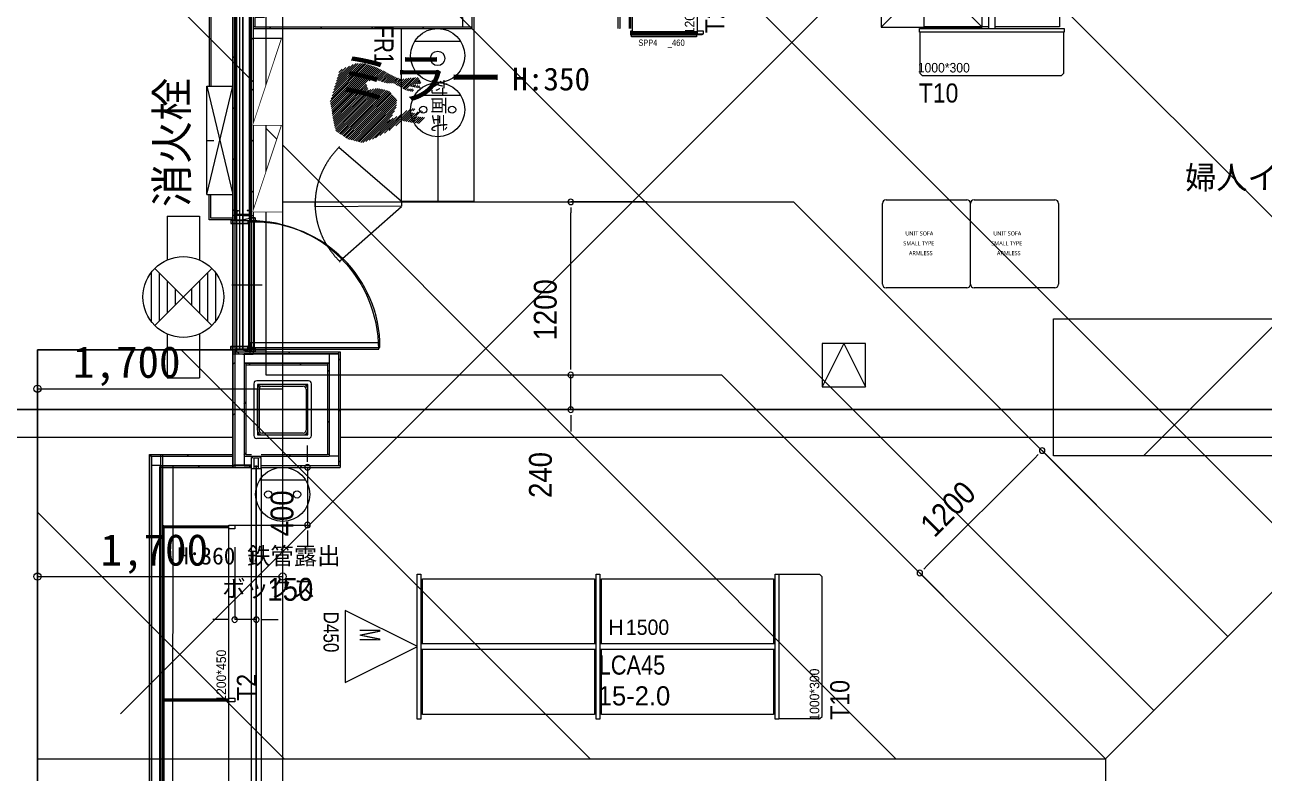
# Model space of a CAD drawing. Units: millimetres at full size, sheet at 1:100. Extents: x 3352 to 127672, y -40372 to 101181.
# Drawn here: x 23182 to 31776, y -2833 to 2354 of the extents above; entities that cross this region are included whole.
import ezdxf
from ezdxf.enums import TextEntityAlignment as Align

# ---------------------------------------------------------------- set-up
doc = ezdxf.new("R2010")
doc.units = ezdxf.units.MM
doc.header["$LTSCALE"] = 100
doc.header["$PDMODE"] = 32
doc.header["$PDSIZE"] = 50
doc.linetypes.add('CHAIN1', pattern=[8, 5, -1, 1, -1])
doc.linetypes.add('CHAIN2', pattern=[12, 9, -1, 1, -1])
doc.layers.add('0-0', color=134, linetype='Continuous', lineweight=18)
doc.styles.add('Geneva', font='')
doc.styles.add('Meiryo UI', font='')
doc.styles.add('MS UI Gothic', font='')
doc.styles.add('ＭＳ ゴシック', font='')
doc.styles.add('ＭＳ Ｐゴシック', font='')
doc.styles.get('Geneva').set_extended_font_data('Geneva')
doc.styles.get('Meiryo UI').set_extended_font_data('Meiryo UI')
doc.styles.get('MS UI Gothic').set_extended_font_data('MS UI Gothic')
doc.styles.get('ＭＳ ゴシック').set_extended_font_data('MS Gothic')
doc.styles.get('ＭＳ Ｐゴシック').set_extended_font_data('MS PGothic')

msp = doc.modelspace()

# ---------------------------------------------------------------- linework, layer by layer
at = {"layer": '0-0', "color": 5}
msp.add_line((38962.5, 12694.9), (23844.7, -2422.8), dxfattribs=at)
msp.add_line((38962.5, 12694.9), (23844.7, -2422.8), dxfattribs=at)
at = {"layer": '0-0', "color": 47}
for p, q in [((24969.8, 11057), (24969.8, -18478.1)), ((24624.8, 8786.7), (24624.8, -713.3)), ((24637.3, 8786.7), (24637.3, -698.3)), ((24649.8, 8786.7), (24649.8, 86.7)), ((24739.8, 8786.7), (24739.8, 86.7)), ((24752.3, 8786.7), (24752.3, 86.7)), ((24764.8, 8786.7), (24764.8, 86.7)), ((24459.7, 3584.2), (24459.7, 1928)), ((24472.2, 3571.7), (24472.2, 1928)), ((29119.9, 2337.1), (29819.9, 3037.1)), ((29819.9, 2337.1), (29119.9, 3037.1)), ((25469.2, 1807.1), (25564, 1901.9)), ((25470.1, 1793.8), (25581.9, 1905.6)), ((25471.2, 1780.7), (25599.8, 1909.4)), ((25472.2, 1767.7), (25617.6, 1913.1)), ((25473.3, 1754.6), (25631.9, 1913.3)), ((25474.4, 1741.5), (25643.4, 1910.5)), ((25475.1, 1827.2), (25546.2, 1898.2)), ((25475.4, 1728.4), (25654.8, 1907.8)), ((25476.5, 1715.4), (25666.2, 1905.1)), ((25482.4, 1707.2), (25677.6, 1902.4)), ((25490.2, 1700.8), (25689.1, 1899.7)), ((25498, 1694.5), (25700.5, 1896.9)), ((25505.8, 1688.2), (25709.8, 1892.1)), ((25515.2, 1683.4), (25716.6, 1884.7)), ((25525, 1679.1), (25723.3, 1877.3)), ((25534.9, 1674.7), (25730, 1869.9)), ((25544.7, 1670.4), (25736.7, 1862.5)), ((25554.5, 1666.1), (25743.4, 1855)), ((25564.4, 1661.8), (25750.2, 1847.6)), ((25576, 1659.3), (25756.9, 1840.2)), ((25589.7, 1658.8), (25762.7, 1831.9)), ((25603.3, 1658.3), (25760.4, 1815.5)), ((25617, 1657.9), (25758.2, 1799.1)), ((25636.4, 1663.2), (25755.9, 1782.7)), ((25661.6, 1674.2), (25745.2, 1757.8)), ((25686.7, 1685.2), (25730.7, 1729.2)), ((25711.9, 1696.2), (25716.2, 1700.5)), ((24169.3, 1027.8), (24393.3, 1027.8)), ((24169.3, 1027.8), (24169.3, 724.4)), ((24393.3, 1027.8), (24393.3, 724.4)), ((24057.3, 635.8), (24057.3, 299.8)), ((24083.3, 665.8), (24479.2, 269.8)), ((24479.1, 665.7), (24083.3, 269.8)), ((24113.3, 635.8), (24113.3, 299.8)), ((24449.3, 635.8), (24449.3, 299.8)), ((24505.3, 635.8), (24505.3, 299.8)), ((24169.3, 579.8), (24169.3, 355.8)), ((24225.3, 523.8), (24225.3, 411.8)), ((24393.3, 579.8), (24393.3, 355.8)), ((24169.3, 211.2), (24169.3, -92.2)), ((24393.3, 211.2), (24393.3, -92.2)), ((24764.8, 86.7), (25369.8, 86.7)), ((25369.8, 86.7), (25369.8, -713.3)), ((24702.3, 9.2), (25292.3, 9.2)), ((24702.3, 9.2), (24702.3, -635.8)), ((24764.8, 74.2), (25357.3, 74.2)), ((25292.3, 9.2), (25292.3, -635.8)), ((25357.3, 74.2), (25357.3, -700.8)), ((24169.3, -92.2), (24393.3, -92.2)), ((24794.8, -456.3), (24794.8, -170.3)), ((24806.8, -170.3), (24806.8, -456.3)), ((24826.8, -150.3), (25112.8, -150.3)), ((25132.8, -170.3), (25132.8, -456.3)), ((18347.6, -313.3), (91067.1, -313.3)), ((21998.1, -503.3), (24624.8, -503.3)), ((25112.8, -476.3), (24826.8, -476.3)), ((24702.3, -635.8), (25292.3, -635.8)), ((24624.8, -713.3), (24754.8, -713.3)), ((24752.3, -698.3), (24637.3, -698.3)), ((24819.8, -700.8), (25357.3, -700.8)), ((24819.8, -713.3), (25369.8, -713.3))]:
    msp.add_line(p, q, dxfattribs=at)
at = {"layer": '0-0', "linetype": 'CHAIN2'}
for p, q in [((24969.8, 11057), (24969.8, -18478.1)), ((24969.8, 11057), (24969.8, -18478.1)), ((24694.8, 9727.5), (24694.8, 845.9)), ((18347.6, -313.3), (91067.1, -313.3)), ((18347.6, -313.3), (91067.1, -313.3))]:
    msp.add_line(p, q, dxfattribs=at)
at = {"layer": '0-0'}
for p, q in [((24969.8, 11057), (24969.8, -18478.1)), ((24969.8, 11057), (24969.8, -18478.1)), ((24969.8, 11057), (24969.8, -18478.1)), ((24969.8, 11057), (24969.8, -18478.1)), ((24969.8, 11057), (24969.8, -18478.1)), ((24969.8, 11057), (24969.8, -18478.1)), ((24624.8, -713.3), (24624.8, 8786.7)), ((24637.3, 1001.7), (24637.3, 8786.7)), ((24649.8, 1001.7), (24649.8, 8791.7)), ((24694.8, 8836.7), (24694.8, 101.7)), ((24739.8, 1016.7), (24739.8, 8791.7)), ((24752.3, 1016.7), (24752.3, 8786.7)), ((24764.8, 8786.7), (24764.8, 70.4)), ((27384.8, 2328.4), (27384.8, 8151.7)), ((27372.3, 6239.4), (27372.3, 2328.4)), ((27294.8, 5908.5), (27294.8, 2328.4)), ((27307.3, 5921), (27307.3, 2328.4)), ((24459.7, 3584.2), (24459.7, 1928)), ((24472.2, 3571.7), (24472.2, 1928)), ((29867.3, 2328.7), (29867.3, 3544.7)), ((29907.3, 3544.7), (29907.3, 2328.7)), ((26282.3, 3477.9), (26282.3, 2340.9)), ((26294.8, 3477.9), (26294.8, 2328.4)), ((24764.8, 2328.4), (26282.3, 2328.4)), ((24777.3, 2340.9), (26217.3, 2340.9)), ((24888.8, 2328.4), (24876.3, 2340.9)), ((25242.4, 2328.4), (25229.9, 2340.9)), ((25595.9, 2328.4), (25583.4, 2340.9)), ((25949.5, 2328.4), (25937, 2340.9)), ((27305.7, 2328.4), (27307.3, 2329.9)), ((30357.3, 2340.7), (29907.3, 2340.7)), ((24752.3, 2249.8), (24739.8, 2237.3)), ((24764.8, 2262.3), (24752.3, 2249.8)), ((24964.8, 1659.2), (24964.8, 2259.2)), ((27384.8, 2307.9), (27387.8, 2307.9)), ((27387.8, 2288.4), (27384.8, 2288.4)), ((27387.8, 2282.9), (27384.8, 2282.9)), ((27387.8, 2307.9), (27844.8, 2307.9)), ((27844.8, 2302.4), (27387.8, 2302.4)), ((27844.8, 2293.9), (27387.8, 2293.9)), ((27387.8, 2288.4), (27841.8, 2288.4)), ((27454.8, 2302.9), (27504.8, 2302.9)), ((27504.8, 2287.9), (27454.8, 2287.9)), ((27724.8, 2302.9), (27774.8, 2302.9)), ((30389.8, 2303.7), (29384.8, 2303.7)), ((24637.3, 2134.8), (24624.8, 2122.3)), ((24649.8, 2147.3), (24637.3, 2134.8)), ((24444.7, 1928), (24624.7, 1928)), ((24444.7, 1928), (24624.7, 1178)), ((24444.7, 1178), (24624.7, 1928)), ((24444.7, 1178), (24444.7, 1928)), ((24752.3, 1896.2), (24739.8, 1883.7)), ((24764.8, 1908.7), (24752.3, 1896.2)), ((24637.3, 1781.2), (24624.8, 1768.7)), ((24649.8, 1793.7), (24637.3, 1781.2)), ((24964.8, 1659.2), (24764.8, 1659.2)), ((24764.8, 1059.2), (24964.8, 1659.2)), ((24764.8, 1555.2), (24752.3, 1542.7)), ((24752.3, 1542.7), (24739.8, 1530.2)), ((25794.8, 1130.2), (25359, 1503.6)), ((24637.3, 1427.7), (24624.8, 1415.2)), ((24649.8, 1440.2), (24637.3, 1427.7)), ((24752.3, 1189.1), (24739.8, 1176.6)), ((24764.8, 1201.6), (24752.3, 1189.1)), ((27498.2, 1126.7), (26967.3, 1126.7)), ((29153.7, 1141.5), (29713.7, 1141.5)), ((29763.7, 1141.5), (30323.7, 1141.5)), ((24637.3, 1074.1), (24624.8, 1061.6)), ((24694.8, 1031.4), (24624.8, 1031.4)), ((24649.8, 1086.6), (24637.3, 1074.1)), ((24644.8, 1031.4), (24644.8, 996.4)), ((24649.8, 1066.7), (24664.8, 1066.7)), ((24739.8, 1036.7), (24649.8, 1036.7)), ((24652.1, 1064.4), (24664.8, 1064.4)), ((24652.1, 1064.4), (24652.1, 1039)), ((24737.5, 1039), (24652.1, 1039)), ((24664.8, 1066.7), (24664.8, 1064.4)), ((24694.8, 1031.4), (24764.8, 1031.4)), ((24724.8, 1066.7), (24724.8, 1064.4)), ((24739.8, 1066.7), (24724.8, 1066.7)), ((24737.5, 1064.4), (24724.8, 1064.4)), ((24737.5, 1064.4), (24737.5, 1039)), ((24744.8, 1031.4), (24744.8, 996.4)), ((25363.4, 716.1), (25795, 1094.4)), ((26967.3, 3), (26967.3, 1050.4)), ((29128.7, 556.5), (29128.7, 1116.5)), ((29738.7, 556.5), (29738.7, 1116.5)), ((30348.7, 1116.5), (30348.7, 556.5)), ((24744.8, 996.4), (24644.8, 996.4)), ((29713.7, 531.5), (29153.7, 531.5)), ((30323.7, 531.5), (29763.7, 531.5)), ((24624.8, 86.7), (24637.3, 86.7)), ((24637.3, 101.7), (24637.3, -700.8)), ((24637.3, 86.7), (25369.8, 86.7)), ((24644.8, 70.4), (24644.8, 105.4)), ((24744.8, 105.4), (24644.8, 105.4)), ((24668.2, 74.2), (24655.7, 86.7)), ((24744.8, 70.4), (24744.8, 105.4)), ((25021.7, 74.2), (25009.2, 86.7)), ((25369.8, 86.7), (25369.8, -713.3)), ((28711.3, 145.7), (28711.3, -154.3)), ((28861.3, 145.7), (28711.3, -154.3)), ((28861.3, 145.7), (29011.3, -154.3)), ((24694.8, 70.4), (24624.8, 70.4)), ((24624.8, 1), (24637.3, 13.5)), ((24694.8, 70.4), (24764.8, 70.4)), ((24702.3, 9.2), (24702.3, -635.8)), ((24714.8, 9.2), (24714.8, -3.3)), ((24745.7, -3.3), (24733.2, 9.2)), ((25099.2, -3.3), (25086.7, 9.2)), ((25279.8, 9.2), (25279.8, -3.3)), ((25292.3, 9.2), (25292.3, -635.8)), ((25357.3, 74.2), (25357.3, -700.8)), ((25357.3, 26.4), (25369.8, 38.9)), ((24714.8, -3.3), (25279.8, -3.3)), ((24714.8, -3.3), (24714.8, -623.3)), ((25279.8, -3.3), (25279.8, -623.3)), ((25279.8, -51.1), (25292.3, -38.6)), ((27337.1, -73.3), (26967.3, -73.3)), ((23269.8, -168.6), (24969.8, -168.6)), ((24769.8, -133.3), (24769.8, -493.3)), ((25149.8, -113.3), (24789.8, -113.3)), ((25169.8, -493.3), (25169.8, -133.3)), ((91067.1, -313.3), (18347.6, -313.3)), ((91067.1, -313.3), (18347.6, -313.3)), ((91067.1, -313.3), (18347.6, -313.3)), ((91067.1, -313.3), (18347.6, -313.3)), ((91067.1, -313.3), (18347.6, -313.3)), ((91067.1, -313.3), (18347.6, -313.3)), ((24624.8, -352.6), (24637.3, -340.1)), ((24702.3, -275.1), (24714.8, -262.6)), ((25357.3, -327.2), (25369.8, -314.7)), ((25279.8, -404.7), (25292.3, -392.2)), ((26967.3, -389.6), (26967.3, -465.9)), ((25149.8, -513.3), (24789.8, -513.3)), ((25142.2, -637), (25142.2, -560.8)), ((30611.9, -972.4), (30236.5, -597)), ((24047.3, -623.3), (24047.3, -635.8)), ((24047.3, -623.3), (24624.8, -623.3)), ((24047.3, -635.8), (24047.3, -8828.3)), ((24059.8, -635.8), (24047.3, -635.8)), ((24059.8, -635.8), (24624.8, -635.8)), ((24059.8, -635.8), (24059.8, -700.8)), ((24317.5, -635.8), (24305, -623.3)), ((24702.3, -628.6), (24714.8, -616.1)), ((24702.3, -635.8), (25292.3, -635.8)), ((24714.8, -623.3), (24754.8, -623.3)), ((24754.8, -645.1), (24764.8, -645.1)), ((24772.3, -648.3), (24802.3, -648.3)), ((24772.3, -723.3), (24772.3, -648.3)), ((24802.3, -723.3), (24802.3, -648.3)), ((24809.8, -646.1), (24819.8, -646.1)), ((24819.8, -623.3), (25279.8, -623.3)), ((24819.8, -723.3), (24819.8, -646.1)), ((25024.6, -635.8), (25012.1, -623.3)), ((25292.3, -623.3), (25279.8, -623.3)), ((25357.3, -635.8), (25292.3, -635.8)), ((25357.3, -680.7), (25369.8, -668.2)), ((29441.9, -1391.6), (30182.5, -650.9)), ((32775.8, -633.3), (30675.8, -2733.3)), ((24059.8, -700.8), (24059.8, -8815.8)), ((24124.8, -700.8), (24059.8, -700.8)), ((24124.8, -700.8), (24124.8, -713.3)), ((24124.8, -700.8), (24624.8, -700.8)), ((24124.8, -713.3), (24124.8, -8750.8)), ((24137.3, -713.3), (24137.3, -8738.3)), ((24137.3, -713.3), (24624.8, -713.3)), ((24395, -713.3), (24382.5, -700.8)), ((24624.8, -706.1), (24637.3, -693.6)), ((24754.8, -713.3), (24624.8, -713.3)), ((24752.3, -698.3), (24637.3, -698.3)), ((24702.3, -700.8), (24754.8, -700.8)), ((24748.5, -713.3), (24736, -700.8)), ((24754.8, -9053.3), (24754.8, -723.3)), ((24787.3, -701.5), (24787.3, -9085.2)), ((24819.8, -700.8), (25357.3, -700.8)), ((24819.8, -713.3), (25369.8, -713.3)), ((24819.8, -723.3), (24819.8, -9053.3)), ((25102.1, -713.3), (25089.6, -700.8)), ((25142.2, -713.3), (25142.2, -1113.3)), ((25357.3, -700.8), (25369.8, -700.8)), ((25126.3, -800.8), (25127.6, -799.6)), ((24597.3, -8338.3), (24597.3, -1113.3)), ((24637.3, -1113.3), (25142.2, -1113.3)), ((24140.3, -1118.8), (24597.3, -1118.8)), ((24597.3, -1132.8), (24140.3, -1132.8)), ((25142.2, -1189.6), (25142.2, -1265.9)), ((24637.3, -1267.2), (24637.3, -1768.6)), ((25903.5, -1452.8), (25928.5, -1452.8)), ((25928.5, -1452.8), (25928.5, -2457.8)), ((29723.5, -1781), (29387.9, -1445.5)), ((24561, -1768.6), (24484.7, -1768.6)), ((24787.3, -1768.6), (24637.3, -1768.6)), ((24863.5, -1768.6), (24939.8, -1768.6)), ((25928.5, -1935.3), (27144.5, -1935.3)), ((27144.5, -1975.3), (25928.5, -1975.3)), ((25940.5, -2425.3), (25940.5, -1975.3)), ((27169.5, -1935.3), (28385.5, -1935.3)), ((28385.5, -1975.3), (27169.5, -1975.3)), ((27181.5, -2425.3), (27181.5, -1975.3)), ((24140.3, -2318.8), (24597.3, -2318.8)), ((24597.3, -2332.8), (24140.3, -2332.8)), ((23269.8, -2733.3), (30675.8, -2733.3)), ((30675.8, -2733.3), (30675.8, -12683.9))]:
    msp.add_line(p, q, dxfattribs=at)
at = {"layer": '0-0', "color": 4}
for p, q in [((24694.8, 9727.5), (24694.8, 845.9)), ((24453.7, 1928), (24482.7, 1928)), ((24769.8, -133.3), (24769.8, -493.3)), ((25149.8, -113.3), (24789.8, -113.3)), ((25169.8, -493.3), (25169.8, -133.3)), ((25149.8, -513.3), (24789.8, -513.3)), ((24113, -9034.1), (24119, -707.7)), ((24205, -9034.2), (24211, -707.7)), ((23269.8, -1470.4), (24969.8, -1470.4))]:
    msp.add_line(p, q, dxfattribs=at)
at = {"layer": '0-0', "color": 1}
for p, q in [((24694.8, 8836.7), (24694.8, 101.7)), ((23269.8, 101.7), (23269.8, -14593.3)), ((24694.8, 101.7), (23269.8, 101.7)), ((24047.3, -623.3), (24624.8, -623.3)), ((24047.3, -8828.3), (24047.3, -623.3)), ((24137.3, -623.3), (24137.3, -8828.3))]:
    msp.add_line(p, q, dxfattribs=at)
at = {"layer": '0-0', "color": 40}
msp.add_line((27384.8, 2327.7), (27388.3, 8241.7), dxfattribs=at)
at = {"layer": '0-0', "color": 254}
for p, q in [((24854.8, 5877.2), (32070.5, -1338.6)), ((26944.8, 5908.5), (32775.8, 77.5)), ((24854.8, 3755.9), (31009.9, -2399.2)), ((25738.3, 1948.9), (25773.2, 1983.8)), ((25747.4, 1943.9), (25783.7, 1980.2)), ((25747.6, 1972.4), (25762.8, 1987.5)), ((25756.5, 1938.9), (25794.4, 1976.7)), ((25765.7, 1933.8), (25811.1, 1979.2)), ((25774.8, 1928.8), (25827.7, 1981.8)), ((25783.9, 1923.8), (25844.4, 1984.3)), ((25793, 1918.7), (25860.8, 1986.5)), ((25802.1, 1913.7), (25876, 1987.7)), ((25811.2, 1908.7), (25891.3, 1988.8)), ((25820.4, 1903.7), (25906.6, 1989.9)), ((25869.3, 1938.5), (25913.8, 1983)), ((25830.7, 1899.9), (25841.7, 1910.9)), ((25842.3, 1897.3), (25855.9, 1910.9)), ((25853.9, 1894.8), (25870, 1910.9)), ((25857.9, 1927.1), (25868.4, 1937.6)), ((25865.4, 1892.2), (25877, 1903.7)), ((25869.8, 1924.8), (25881.2, 1936.2)), ((25881.6, 1922.5), (25893.9, 1934.8)), ((25885.8, 1940.9), (25918.8, 1973.8)), ((25893.5, 1920.2), (25906.7, 1933.4)), ((25902.3, 1943.2), (25923.8, 1964.7)), ((25905.3, 1917.9), (25919.4, 1932)), ((25917.1, 1915.6), (25924.3, 1922.7)), ((25918.8, 1945.6), (25928.8, 1955.5)), ((25428.4, 1780.4), (25475.1, 1827.2)), ((25428.9, 1766.7), (25469.2, 1807.1)), ((25432.2, 1798.4), (25514.3, 1880.4)), ((25449.9, 1830.2), (25503.6, 1883.9)), ((25467.8, 1862.2), (25493, 1887.4)), ((25433.4, 1757.1), (25470.1, 1793.8)), ((25437.9, 1747.5), (25471.2, 1780.7)), ((25442.8, 1738.2), (25472.2, 1767.7)), ((25450.7, 1732), (25473.3, 1754.6)), ((25458.7, 1725.8), (25474.4, 1741.5)), ((25466.6, 1719.7), (25475.4, 1728.4)), ((25708.7, 1650.6), (25788.7, 1730.6)), ((25713.6, 1641.4), (25831.5, 1759.2)), ((25718.5, 1632.1), (25853.2, 1766.9)), ((25753.8, 1653.3), (25874, 1773.5)), ((25803, 1688.3), (25861.2, 1746.5)), ((25815.1, 1686.3), (25872.4, 1743.5)), ((25827.2, 1684.2), (25884.4, 1741.4)), ((25839.3, 1682.2), (25908.6, 1751.5)), ((25851.4, 1680.1), (25890.5, 1719.3)), ((25873.6, 1758.9), (25886.1, 1771.4)), ((25894, 1722.8), (25930.6, 1759.3)), ((25930, 1744.6), (25939.5, 1754.2)), ((26044.8, 1728.4), (26044.8, 1128.4)), ((24854.8, 1634.5), (29222.6, -2733.3)), ((25474.6, 1713.5), (25476.5, 1715.4)), ((25693.9, 1678.2), (25711.9, 1696.3)), ((25698.8, 1669), (25736.7, 1706.9)), ((25703.8, 1659.8), (25761.4, 1717.5)), ((25863.4, 1678.1), (25903.2, 1717.8)), ((25875.5, 1676), (25915.8, 1716.3)), ((25887.6, 1674), (25928.5, 1714.8)), ((25899.7, 1671.9), (25941.2, 1713.4)), ((25911.8, 1669.9), (25953.8, 1711.9)), ((24266.3, 101.7), (27101.3, -2733.3)), ((23269.8, -1023.1), (24980, -2733.3))]:
    msp.add_line(p, q, dxfattribs=at)
at = {"layer": '0-0', "color": 230}
for p, q in [((25886.2, 2240.9), (26203.4, 2240.9)), ((25886.2, 1865.9), (26203.4, 1865.9)), ((24811.2, -800.8), (25128.4, -800.8))]:
    msp.add_line(p, q, dxfattribs=at)
at = {"layer": '0-0', "color": 133}
for p, q in [((25300.2, 1821.9), (25558.2, 2079.9)), ((25302.2, 1809.8), (25568.8, 2076.4)), ((25304.2, 1797.6), (25579.5, 2073)), ((25306.2, 1842.1), (25547.5, 2083.4)), ((25306.2, 1785.5), (25590.2, 2069.5)), ((25308.2, 1773.3), (25600.8, 2066)), ((25312.2, 1862.2), (25536.8, 2086.9)), ((25318.2, 1882.3), (25522.7, 2086.9)), ((25324.2, 1902.5), (25508.6, 2086.9)), ((25330.2, 1922.6), (25494.5, 2086.9)), ((25336.2, 1942.7), (25480.3, 2086.9)), ((25342.1, 1962.9), (25458.1, 2078.8)), ((25348.1, 1983), (25433.2, 2068.1)), ((25310.2, 1761.2), (25611.5, 2062.5)), ((25312.1, 1749), (25621.2, 2058.1)), ((25314.1, 1736.9), (25630.6, 2053.3)), ((25316.1, 1724.7), (25640, 2048.6)), ((25354.1, 2003.1), (25408.4, 2057.4)), ((25360.1, 2023.3), (25383.5, 2046.6)), ((25570.6, 1965.1), (25649.4, 2043.8)), ((25597.4, 1977.7), (25658.7, 2039)), ((25608.3, 1974.5), (25668.1, 2034.3)), ((25619.2, 1971.2), (25677.5, 2029.5)), ((25630.1, 1968), (25686.9, 2024.8)), ((25641, 1964.7), (25696.3, 2020)), ((25651.8, 1961.4), (25705.7, 2015.3)), ((25662.7, 1958.2), (25715.1, 2010.5)), ((25673.6, 1954.9), (25724.4, 2005.7)), ((25684.5, 1951.6), (25733.8, 2001)), ((25696.5, 1949.5), (25743.2, 1996.2)), ((25710.5, 1949.4), (25752.6, 1991.5)), ((25493, 1887.4), (25549.1, 1943.5)), ((25503.6, 1883.9), (25552.6, 1932.9)), ((25514.3, 1880.4), (25556.1, 1922.3)), ((25546.2, 1898.2), (25559.7, 1911.7)), ((25724.6, 1949.3), (25747.6, 1972.4)), ((25318.1, 1712.6), (25467.8, 1862.2)), ((25320.5, 1700.8), (25449.9, 1830.2)), ((25323, 1689.1), (25432.2, 1798.4)), ((25325.4, 1677.4), (25428.4, 1780.4)), ((25327.8, 1665.7), (25428.9, 1766.7)), ((25330.3, 1654), (25433.4, 1757.1)), ((25332.7, 1642.3), (25437.9, 1747.5)), ((25335.2, 1630.6), (25442.8, 1738.2)), ((25337.6, 1618.9), (25450.7, 1732)), ((25346.1, 1613.2), (25458.7, 1725.8)), ((25354.5, 1607.5), (25466.6, 1719.7)), ((25363, 1601.8), (25474.6, 1713.5)), ((25371.4, 1596.1), (25482.4, 1707.2)), ((25379.8, 1590.4), (25490.2, 1700.8)), ((25388.3, 1584.8), (25498, 1694.5)), ((25396.7, 1579.1), (25505.8, 1688.2)), ((25405.2, 1573.4), (25515.2, 1683.4)), ((25413.6, 1567.7), (25525, 1679.1)), ((25422.5, 1562.4), (25534.9, 1674.7)), ((25433.8, 1559.6), (25544.7, 1670.4)), ((25445.1, 1556.7), (25554.5, 1666.1)), ((25456.4, 1553.8), (25564.4, 1661.8)), ((25467.7, 1551), (25576, 1659.3)), ((25478.9, 1548.1), (25589.7, 1658.8)), ((25490.2, 1545.3), (25603.3, 1658.3)), ((25501.5, 1542.4), (25617, 1657.9)), ((25512.8, 1539.5), (25636.4, 1663.2)), ((25524.9, 1537.5), (25661.6, 1674.2)), ((25547.3, 1545.8), (25686.7, 1685.2)), ((25569.7, 1554.1), (25693.9, 1678.2)), ((25592.2, 1562.3), (25698.8, 1669)), ((25614.6, 1570.6), (25703.8, 1659.8)), ((25644.3, 1586.2), (25708.7, 1650.6)), ((25676.2, 1604), (25713.6, 1641.4)), ((25708.2, 1621.8), (25718.5, 1632.1))]:
    msp.add_line(p, q, dxfattribs=at)
at = {"layer": '0-0', "color": 9}
for p, q in [((24447, 1553), (24492.7, 1553)), ((25794.8, 1129.9), (25796.2, 1128.4)), ((24802.3, -708.3), (24772.3, -708.3))]:
    msp.add_line(p, q, dxfattribs=at)
at = {"layer": '0-0', "color": 150}
for p, q in [((28512.8, 1126.7), (31524.3, -1884.8)), ((30675.8, -2733.3), (30675.8, -12683.9))]:
    msp.add_line(p, q, dxfattribs=at)
at = {"layer": '0-0', "color": 8}
for p, q in [((26967.3, 1088.6), (26967.3, 1050.4)), ((24609.8, 1000.1), (24609.8, 978.3)), ((24611.4, 1001.7), (24687.3, 1001.7)), ((24611.4, 1000.1), (24687.4, 1000.1)), ((24611.4, 976.7), (24728.8, 976.7)), ((24687.3, 1001.7), (24752.3, 1016.7)), ((24687.4, 1000.1), (24752.6, 1015.1)), ((24728.2, 993.3), (24728.2, 978.3)), ((24728.2, 993.3), (24778.2, 993.3)), ((24778.8, 991.7), (24729.8, 991.7)), ((24729.8, 977.7), (24729.8, 991.7)), ((24774.8, 986.7), (24734.8, 986.7)), ((24734.8, 116.7), (24734.8, 986.7)), ((24778.8, 1016.7), (24752.3, 1016.7)), ((24774.8, 116.7), (24774.8, 986.7)), ((24779.8, 992.7), (24779.8, 1015.7)), ((24609.8, 103.3), (24609.8, 125.1)), ((24611.4, 126.7), (24728.8, 126.7)), ((24611.4, 125.1), (24728.2, 125.1)), ((24611.4, 125.1), (24611.4, 103.3)), ((24611.4, 103.3), (24687.4, 103.3)), ((24611.4, 101.7), (24687.3, 101.7)), ((24687.3, 101.7), (24752.3, 86.7)), ((24687.4, 103.3), (24752.6, 88.2)), ((24728.2, 110.1), (24728.2, 125.1)), ((24728.2, 110.1), (24778.2, 110.1)), ((24729.8, 125.7), (24729.8, 111.7)), ((24778.8, 111.7), (24729.8, 111.7)), ((24774.8, 116.7), (24734.8, 116.7)), ((24778.8, 86.7), (24752.3, 86.7)), ((24774.8, 116.7), (25644.8, 116.7)), ((24779.8, 110.7), (24779.8, 87.7)), ((26967.3, -35.2), (26967.3, 3)), ((26967.3, -351.4), (26967.3, -389.6)), ((24754.8, -723.3), (24754.8, -645.1)), ((24754.8, -645.1), (24764.8, -645.1)), ((24772.3, -648.3), (24802.3, -648.3)), ((24772.3, -723.3), (24772.3, -648.3)), ((24802.3, -723.3), (24802.3, -648.3)), ((24809.8, -646.1), (24819.8, -646.1)), ((24819.8, -724.3), (24819.8, -646.1)), ((25142.2, -675.2), (25142.2, -637)), ((30209.5, -623.9), (30182.5, -650.9)), ((24787.3, -9085.2), (24787.3, -701.5)), ((25142.2, -1151.4), (25142.2, -1189.6)), ((29414.9, -1418.5), (29441.9, -1391.6)), ((24599.1, -1768.6), (24561, -1768.6)), ((24825.4, -1768.6), (24863.5, -1768.6))]:
    msp.add_line(p, q, dxfattribs=at)
at = {"layer": '0-0', "color": 8, "linetype": 'CHAIN1'}
msp.add_line((24616.8, 551.7), (24828.3, 551.7), dxfattribs=at)
at = {"layer": '0-0', "color": 3}
for p, q in [((31887.7, 316.7), (30937.7, -633.3)), ((21998.1, -503.3), (24624.8, -503.3)), ((25369.8, -503.3), (33649.8, -503.3))]:
    msp.add_line(p, q, dxfattribs=at)
at = {"layer": '0-0', "color": 6}
msp.add_line((25369.8, -503.3), (33649.8, -503.3), dxfattribs=at)
at = {"layer": '0-0', "color": 13}
msp.add_lwpolyline([(23269.8, -14593.3), (23269.8, 101.7), (24694.8, 101.7), (24694.8, 8836.7), (84654.3, 8836.7), (84654.3, 5394.2), (69649.8, 5394.2)], dxfattribs=at)
at = {"layer": '0-0'}
for points in [[(23269.8, 101.7), (24854.8, 101.7), (24854.8, 5908.5)], [(27394.8, 4700.4), (27844.8, 4700.4), (27844.8, 2288.4)], [(29867.3, 2340.7), (29417.3, 2340.7), (29417.3, 3532.7), (29867.3, 3532.7)], [(29907.3, 3532.7), (30357.3, 3532.7), (30357.3, 2340.7)], [(27394.8, 2302.4), (27394.8, 3500.4), (27844.8, 3500.4)], [(24842.3, 2418.4), (24842.3, 2405.9), (24777.3, 2405.9), (24777.3, 2340.9), (24764.8, 2340.9)], [(26294.8, 2328.4), (26294.8, 1128.4), (25794.8, 1128.4), (25794.8, 2328.4)], [(26204.8, 2405.9), (26217.3, 2405.9), (26217.3, 2340.9), (26282.3, 2340.9), (26282.3, 2328.4)], [(29384.8, 2303.7), (29384.8, 2328.7), (30389.8, 2328.7), (30389.8, 2303.7)], [(24764.8, 1659.2), (24964.8, 2259.2), (24764.8, 2259.2)], [(27384.8, 2282.9), (27384.8, 2313.4), (27387.8, 2313.4), (27387.8, 2282.9)], [(27454.8, 2284.9), (27454.8, 2305.9), (27504.8, 2305.9), (27504.8, 2284.9)], [(27724.8, 2284.9), (27724.8, 2305.9), (27774.8, 2305.9), (27774.8, 2284.9)], [(27879.8, 2288.4), (27879.8, 2285.4), (27841.8, 2285.4), (27841.8, 2302.4)], [(27844.8, 2313.4), (27884.8, 2313.4), (27884.8, 2288.4), (27844.8, 2288.4)], [(29388.3, 2303.7), (29388.3, 2018.7), (29403.3, 2003.7), (30371.3, 2003.7), (30386.3, 2018.7), (30386.3, 2303.7)], [(24444.7, 1178), (24624.7, 1178), (24624.7, 1928)], [(24764.8, 1059.2), (24964.8, 1059.2), (24964.8, 1659.2)], [(25365, 1509.8), (25362.5, 1507.2), (25360, 1504.7), (25357.4, 1502.1), (25354.9, 1499.5), (25352.5, 1496.9), (25350, 1494.2), (25347.5, 1491.6), (25345.1, 1489), (25342.7, 1486.3), (25340.3, 1483.6), (25337.9, 1480.9), (25335.6, 1478.2), (25333.2, 1475.5), (25330.9, 1472.8), (25328.6, 1470.1), (25326.3, 1467.3), (25324, 1464.6), (25321.7, 1461.8), (25319.5, 1459), (25317.3, 1456.2), (25315.1, 1453.4), (25312.9, 1450.6), (25310.7, 1447.8), (25308.6, 1444.9), (25306.4, 1442.1), (25304.3, 1439.2), (25302.2, 1436.3), (25300.2, 1433.5), (25298.1, 1430.6), (25296.1, 1427.7), (25294, 1424.8), (25292, 1421.8), (25290, 1418.9), (25288.1, 1415.9), (25286.1, 1413), (25284.2, 1410), (25282.3, 1407.1), (25280.4, 1404.1), (25278.5, 1401.1)], [(25278.5, 1401.1), (25276.7, 1398.1), (25274.9, 1395.1), (25273.1, 1392), (25271.3, 1389), (25269.5, 1386), (25267.7, 1382.9), (25266, 1379.9), (25264.3, 1376.8), (25262.6, 1373.7), (25260.9, 1370.6), (25259.3, 1367.5), (25257.6, 1364.4), (25256, 1361.3), (25254.4, 1358.2), (25252.9, 1355.1), (25251.3, 1352), (25249.8, 1348.8), (25248.3, 1345.7), (25246.8, 1342.5), (25245.3, 1339.4), (25243.8, 1336.2), (25242.4, 1333), (25241, 1329.8), (25239.6, 1326.6), (25238.2, 1323.4), (25236.9, 1320.2), (25235.6, 1317), (25234.3, 1313.8), (25233, 1310.5), (25231.7, 1307.3), (25230.5, 1304.1), (25229.2, 1300.8), (25228, 1297.6), (25226.8, 1294.3), (25225.7, 1291), (25224.5, 1287.8), (25223.4, 1284.5), (25222.3, 1281.2), (25221.2, 1277.9)], [(25221.2, 1277.9), (25220.2, 1274.6), (25219.1, 1271.3), (25218.1, 1268), (25217.1, 1264.7), (25216.2, 1261.4), (25215.2, 1258.1), (25214.3, 1254.7), (25213.4, 1251.4), (25212.5, 1248.1), (25211.6, 1244.7), (25210.8, 1241.4), (25210, 1238.1), (25209.2, 1234.7), (25208.4, 1231.4), (25207.6, 1228), (25206.9, 1224.6), (25206.2, 1221.3), (25205.5, 1217.9), (25204.8, 1214.5), (25204.2, 1211.1), (25203.5, 1207.8), (25202.9, 1204.4), (25202.3, 1201), (25201.8, 1197.6), (25201.2, 1194.2), (25200.7, 1190.8), (25200.2, 1187.4), (25199.8, 1184), (25199.3, 1180.6), (25198.9, 1177.2), (25198.5, 1173.8), (25198.1, 1170.4), (25197.7, 1167), (25197.4, 1163.6), (25197, 1160.1), (25196.7, 1156.7), (25196.5, 1153.3), (25196.2, 1149.9), (25196, 1146.5)], [(24624.8, 1001.7), (24459.7, 1001.7), (24459.7, 1178)], [(24624.8, 1014.2), (24472.2, 1014.2), (24472.2, 1178)], [(25196, 1146.5), (25195.8, 1143.1), (25195.6, 1139.6), (25195.4, 1136.2), (25195.3, 1132.8), (25195.1, 1129.4), (25195, 1125.9), (25195, 1122.5), (25194.9, 1119.1), (25194.9, 1115.7), (25194.9, 1112.2), (25194.9, 1108.8), (25194.9, 1105.4), (25195, 1101.9), (25195, 1098.5), (25195.1, 1095.1), (25195.2, 1091.7), (25195.4, 1088.3), (25195.6, 1084.8), (25195.7, 1081.4), (25195.9, 1078), (25196.2, 1074.6), (25196.4, 1071.2), (25196.7, 1067.7), (25197, 1064.3), (25197.3, 1060.9), (25197.6, 1057.5), (25198, 1054.1), (25198.4, 1050.7), (25198.8, 1047.3), (25199.2, 1043.9), (25199.7, 1040.5), (25200.1, 1037.1), (25200.6, 1033.7), (25201.2, 1030.3), (25201.7, 1026.9), (25202.2, 1023.5), (25202.8, 1020.1), (25203.4, 1016.7), (25204, 1013.3)], [(25204, 1013.3), (25204.7, 1010), (25205.4, 1006.6), (25206, 1003.2), (25206.8, 999.9), (25207.5, 996.5), (25208.2, 993.1), (25209, 989.8), (25209.8, 986.4), (25210.6, 983.1), (25211.5, 979.7), (25212.3, 976.4), (25213.2, 973.1), (25214.1, 969.7), (25215, 966.4), (25216, 963.1), (25217, 959.8), (25218, 956.5), (25219, 953.2), (25220, 949.9), (25221, 946.6), (25222.1, 943.3), (25223.2, 940), (25224.3, 936.7), (25225.5, 933.5), (25226.6, 930.2), (25227.8, 926.9), (25229, 923.7), (25230.2, 920.4), (25231.5, 917.2), (25232.7, 914), (25234, 910.7), (25235.3, 907.5), (25236.7, 904.3), (25238, 901.1), (25239.4, 897.9), (25240.8, 894.7), (25242.2, 891.5), (25243.6, 888.3), (25245, 885.2)], [(25245, 885.2), (25246.5, 882), (25248, 878.9), (25249.5, 875.7), (25251, 872.6), (25252.6, 869.4), (25254.2, 866.3), (25255.7, 863.2), (25257.4, 860.1), (25259, 857), (25260.6, 853.9), (25262.3, 850.8), (25264, 847.8), (25265.7, 844.7), (25267.4, 841.6), (25269.2, 838.6), (25271, 835.5), (25272.7, 832.5), (25274.6, 829.5), (25276.4, 826.5), (25278.2, 823.5), (25280.1, 820.5), (25282, 817.5), (25283.9, 814.6), (25285.8, 811.6), (25287.7, 808.6), (25289.7, 805.7), (25291.7, 802.8), (25293.7, 799.8), (25295.7, 796.9), (25297.7, 794), (25299.8, 791.1), (25301.9, 788.3), (25304, 785.4), (25306.1, 782.5), (25308.2, 779.7), (25310.3, 776.9), (25312.5, 774), (25314.7, 771.2), (25316.9, 768.4)], [(25316.9, 768.4), (25319.1, 765.6), (25321.3, 762.9), (25323.6, 760.1), (25325.9, 757.3), (25328.2, 754.6), (25330.5, 751.8), (25332.8, 749.1), (25335.1, 746.4), (25337.5, 743.7), (25339.9, 741), (25342.3, 738.4), (25344.7, 735.7), (25347.1, 733.1), (25349.6, 730.4), (25352, 727.8), (25354.5, 725.2), (25357, 722.6), (25359.5, 720), (25362, 717.4), (25364.6, 714.9), (25367.2, 712.3), (25369.7, 709.8)], [(28766.4, -14593.3), (23269.8, -14593.3), (23269.8, 101.7)], [(25357.3, 86.7), (25357.3, 74.2), (24702.3, 74.2)], [(28711.3, -154.3), (29011.3, -154.3), (29011.3, 145.7), (28711.3, 145.7)], [(24637.3, 74.2), (24702.3, 74.2), (24702.3, 9.2)], [(25292.3, 74.2), (25292.3, 9.2), (24702.3, 9.2)], [(27337.1, -313.3), (26967.3, -313.3), (26967.3, -73.3)], [(24702.3, -635.8), (24702.3, -700.8), (24637.3, -700.8), (24637.3, -713.3)], [(24819.8, -723.3), (24754.8, -723.3), (24754.8, -645.1)], [(24137.3, -1113.3), (24140.3, -1113.3), (24140.3, -1138.3), (24137.3, -1138.3)], [(24597.3, -1113.3), (24637.3, -1113.3), (24637.3, -1138.3), (24597.3, -1138.3)], [(24597.3, -2324.3), (24147.3, -2324.3), (24147.3, -1126.3), (24597.3, -1126.3)], [(25928.5, -2457.8), (25903.5, -2457.8), (25903.5, -1452.8)], [(28410.5, -2454.3), (28695.5, -2454.3), (28710.5, -2439.3), (28710.5, -1471.3), (28695.5, -1456.3), (28410.5, -1456.3)], [(25940.5, -1935.3), (25940.5, -1485.3), (27132.5, -1485.3), (27132.5, -1935.3)], [(27181.5, -1935.3), (27181.5, -1485.3), (28373.5, -1485.3), (28373.5, -1935.3)], [(27132.5, -1975.3), (27132.5, -2425.3), (25940.5, -2425.3)], [(28373.5, -1975.3), (28373.5, -2425.3), (27181.5, -2425.3)], [(24137.3, -2313.3), (24140.3, -2313.3), (24140.3, -2338.3), (24137.3, -2338.3)], [(24597.3, -2313.3), (24637.3, -2313.3), (24637.3, -2338.3), (24597.3, -2338.3)], [(24597.3, -3524.3), (24147.3, -3524.3), (24147.3, -2326.3), (24597.3, -2326.3)]]:
    msp.add_lwpolyline(points, dxfattribs=at)
at = {"layer": '0-0', "color": 5}
msp.add_lwpolyline([(18031, 4162.8), (22561.2, 4162.8), (24764.8, 1959.2)], dxfattribs=at)
at = {"layer": '0-0', "color": 47}
msp.add_lwpolyline([(29819.9, 2337.1), (29819.9, 3037.1), (29119.9, 3037.1), (29119.9, 2337.1)], close=True, dxfattribs=at)
at = {"layer": '0-0', "color": 40}
msp.add_lwpolyline([(24672.2, 105.4), (24673.6, 2421.4), (27292.8, 2419.8)], dxfattribs=at)
at = {"layer": '0-0'}
for points in [[(27839.8, 2270.9), (27389.8, 2270.9), (27389.8, 2284.9), (27839.8, 2284.9)], [(25195, 1125), (25794.8, 1128.4), (25794.9, 1096.2), (25195.2, 1092.9)], [(24744.8, 105.4), (25635.8, 105.4), (25635.8, 149.8), (24744.8, 149.8)], [(24794.8, -138.3), (24794.8, -488.3), (25144.8, -488.3), (25144.8, -138.3)], [(27144.5, -1452.8), (27169.5, -1452.8), (27169.5, -2457.8), (27144.5, -2457.8)], [(28385.5, -1452.8), (28410.5, -1452.8), (28410.5, -2457.8), (28385.5, -2457.8)]]:
    msp.add_lwpolyline(points, close=True, dxfattribs=at)
at = {"layer": '0-0', "color": 5}
for points in [[(24763.7, 1961), (24764.8, 1959.2), (24762.9, 1960.3)], [(25904, -1955.3), (25404, -1705.3), (25404, -2205.3)], [(23846.5, -2421.8), (23844.7, -2422.8), (23845.8, -2421)]]:
    msp.add_lwpolyline(points, close=True, dxfattribs=at)
at = {"layer": '0-0', "color": 47}
for points in [[(24624.8, 1001.7), (24459.7, 1001.7), (24459.7, 1178)], [(24624.8, 1014.2), (24472.2, 1014.2), (24472.2, 1178)], [(24337.3, 523.8), (24337.3, 469.1), (24337.3, 411.8)]]:
    msp.add_lwpolyline(points, dxfattribs=at)
at = {"layer": '0-0', "color": 150}
msp.add_lwpolyline([(32775.8, -633.3), (30675.8, -2733.3), (28015.8, -73.3), (24854.8, -73.3), (24854.8, 1126.7), (28512.8, 1126.7)], dxfattribs=at)
at = {"layer": '0-0', "color": 8}
for points in [[(24611.4, 1000.1), (24611.4, 978.3), (24728.2, 978.3)], [(24752.3, 1015.1), (24778.2, 1015.1), (24778.2, 993.3)], [(24752.3, 88.3), (24778.2, 88.3), (24778.2, 110.1)]]:
    msp.add_lwpolyline(points, dxfattribs=at)
at = {"layer": '0-0', "color": 3}
msp.add_lwpolyline([(30313.9, 316.7), (33649.8, 316.7), (33649.8, -633.3), (30313.9, -633.3)], close=True, dxfattribs=at)
at = {"layer": '0-0', "color": 1}
msp.add_lwpolyline([(24624.8, -623.3), (24624.8, -713.3), (24124.8, -713.3), (24124.8, -623.3)], dxfattribs=at)
at = {"layer": '0-0', "color": 230}
for centre, radius in [((26044.8, 2140.9), 187.5), ((26044.8, 2121.3), 50), ((26044.8, 1765.9), 187.5), ((25944.8, 1765.9), 25), ((26144.8, 1765.9), 25), ((24969.8, -900.8), 187.5), ((24869.8, -900.8), 25), ((25069.8, -900.8), 25)]:
    msp.add_circle(centre, radius, dxfattribs=at)
at = {"layer": '0-0', "color": 47}
msp.add_circle((24281.3, 467.8), 280, dxfattribs=at)
at = {"layer": '0-0', "color": 8}
for centre, radius, start, end in [((26967.3, 1126.7), 19.1, 90, 270), ((26967.3, 1126.7), 19.1, 270, 90), ((24611.4, 1000.1), 1.6, 90, 180), ((24611.4, 978.3), 1.6, 180, 270), ((24728.8, 977.7), 1, 270, 0), ((24774.8, 116.7), 870, 0, 90), ((24778.8, 1015.7), 1, 0, 90), ((24778.8, 992.7), 1, 270, 0), ((24611.4, 125.1), 1.6, 90, 180), ((24611.4, 103.3), 1.6, 180, 270), ((24728.8, 125.7), 1, 0, 90), ((24778.8, 87.7), 1, 270, 0), ((26967.3, -73.3), 19.1, 90, 270), ((26967.3, -73.3), 19.1, 270, 90), ((26967.3, -313.3), 19.1, 90, 270), ((26967.3, -313.3), 19.1, 270, 90), ((30236.5, -597), 19.1, 45, 225), ((30236.5, -597), 19.1, 225, 45), ((25142.2, -713.3), 19.1, 90, 270), ((25142.2, -713.3), 19.1, 270, 90), ((25142.2, -1113.3), 19.1, 90, 270), ((25142.2, -1113.3), 19.1, 270, 90), ((29387.9, -1445.5), 19.1, 45, 225), ((29387.9, -1445.5), 19.1, 225, 45), ((24637.3, -1768.6), 19.1, 0, 180), ((24637.3, -1768.6), 19.1, 180, 0), ((24787.3, -1768.6), 19.1, 0, 180), ((24787.3, -1768.6), 19.1, 180, 0)]:
    msp.add_arc(centre, radius, start, end, dxfattribs=at)
at = {"layer": '0-0'}
for centre, radius, start, end in [((29153.7, 1116.5), 25, 90, 180), ((29713.7, 1116.5), 25, 0, 90), ((29763.7, 1116.5), 25, 90, 180), ((30323.7, 1116.5), 25, 0, 90), ((24744.8, 105.4), 891, 0, 90), ((29153.7, 556.5), 25, 180, 270), ((29713.7, 556.5), 25, 270, 0), ((29763.7, 556.5), 25, 180, 270), ((30323.7, 556.5), 25, 270, 0), ((24789.8, -133.3), 20, 90, 180), ((25149.8, -133.3), 20, 0, 90), ((24789.8, -493.3), 20, 180, 270), ((25149.8, -493.3), 20, 270, 0)]:
    msp.add_arc(centre, radius, start, end, dxfattribs=at)
at = {"layer": '0-0', "color": 4}
for centre, start, end in [((24789.8, -133.3), 90, 180), ((25149.8, -133.3), 0, 90), ((24789.8, -493.3), 180, 270), ((25149.8, -493.3), 270, 0)]:
    msp.add_arc(centre, 20, start, end, dxfattribs=at)
at = {"layer": '0-0', "color": 47}
for centre, radius, start, end in [((24826.8, -170.3), 32, 90, 180), ((24826.8, -170.3), 20, 90, 180), ((25112.8, -170.3), 32, 0, 90), ((25112.8, -170.3), 20, 0, 90), ((24826.8, -456.3), 32, 180, 270), ((24826.8, -456.3), 20, 180, 270), ((25112.8, -456.3), 20, 270, 0), ((25112.8, -456.3), 32, 270, 0)]:
    msp.add_arc(centre, radius, start, end, dxfattribs=at)
at = {"layer": '0-0'}
msp.add_point((23269.8, -168.6), dxfattribs=at)
at = {"layer": '0-0', "color": 4}
for p in [(23269.8, -1470.4), (24969.8, -1470.4)]:
    msp.add_point(p, dxfattribs=at)

# ---------------------------------------------------------------- texts
at = {"layer": '0-0', "color": 8, "style": 'MS UI Gothic', "width": 0.95}
for s, p in [('1200*450', (27844.8, 2288.9)), ('1200*450', (24597.3, -2337.8)), ('1000*300', (28710.5, -2468.8))]:
    msp.add_text(s, height=66.3, rotation=90, dxfattribs=at).set_placement(p, align=Align.BOTTOM_LEFT)
at = {"layer": '0-0', "color": 191, "style": 'MS UI Gothic'}
for s, rotation, width, p in [('T2', 90, 0.9, (28072.3, 2295.4)), ('FR1', 270, 0.8, (25566.3, 2348.3)), ('T2', 90, 0.9, (24824.8, -2331.3)), ('T10', 90, 0.9, (28939, -2462.3))]:
    msp.add_text(s, height=132.6, rotation=rotation, dxfattribs=dict(at, width=width)).set_placement(p, align=Align.BOTTOM_LEFT)
for s, height, width, p in [('SPP4', 44.2, 0.8, (27436.3, 2194.7)), ('T10', 132.6, 0.9, (29380.3, 1775.3))]:
    msp.add_text(s, height=height, dxfattribs=dict(at, width=width)).set_placement(p, align=Align.BOTTOM_LEFT)
at = {"layer": '0-0', "width": 0.9}
for s, height, style, p in [('_460', 44.2, 'MS UI Gothic', (27639.5, 2194.7)), ('150', 158.4, 'Geneva', (24864.1, -1685.2))]:
    msp.add_text(s, height=height, dxfattribs=dict(at, style=style)).set_placement(p, align=Align.BOTTOM_LEFT)
at = {"layer": '0-0'}
for s, height, style, p in [('ミラー', 282.9, 'MS UI Gothic', (25343.7, 1758)), ('婦人インナー_D24(+3)', 158.4, 'ＭＳ ゴシック', (31227.1, 1168.5)), ('UNIT SOFA', 28.41, 'Meiryo UI', (29287, 885.4)), ('UNIT SOFA', 28.41, 'Meiryo UI', (29897, 885.4)), ('SMALL TYPE', 28.41, 'Meiryo UI', (29273.4, 817)), ('ARMLESS', 28.41, 'Meiryo UI', (29312.3, 748.7)), ('SMALL TYPE', 28.41, 'Meiryo UI', (29883.4, 817)), ('ARMLESS', 28.41, 'Meiryo UI', (29922.3, 748.7)), ('1,700', 219.4, 'ＭＳ ゴシック', (23515.7, -158.6)), ('1,700', 219.4, 'ＭＳ ゴシック', (23706.8, -1460.4))]:
    msp.add_text(s, height=height, dxfattribs=dict(at, style=style)).set_placement(p, align=Align.BOTTOM_LEFT)
at = {"layer": '0-0', "color": 8, "style": 'MS UI Gothic', "width": 0.95}
msp.add_text('1000*300', height=66.3, dxfattribs=at).set_placement((29373.8, 2003.7), align=Align.BOTTOM_LEFT)
at = {"layer": '0-0', "style": 'ＭＳ ゴシック'}
for s, height, rotation, p in [('消火栓', 219.4, 90, (24377.5, 1090.3)), ('対面式', 89.11, 270, (25983.4, 1978))]:
    msp.add_text(s, height=height, rotation=rotation, dxfattribs=at).set_placement(p, align=Align.BOTTOM_LEFT)
at = {"layer": '0-0', "color": 230, "style": 'ＭＳ ゴシック'}
for s, height, p in [('H:350', 158.4, (26562.3, 1851.8)), ('H:360 鉄管露出', 118.8, (24238.2, -1422.3)), ('ボックス', 118.8, (24550.9, -1646.7))]:
    msp.add_text(s, height=height, dxfattribs=at).set_placement(p, align=Align.BOTTOM_LEFT)
at = {"layer": '0-0', "style": 'Geneva', "width": 0.9}
for s, rotation, p in [('1200', 90, (26917.3, 166.6)), ('240', 90, (26883.8, -925.2)), ('1200', 45, (29522.2, -1240.5)), ('400', 90, (25092, -1191.1))]:
    msp.add_text(s, height=158.4, rotation=rotation, dxfattribs=at).set_placement(p, align=Align.BOTTOM_LEFT)
at = {"layer": '0-0', "color": 5, "style": 'ＭＳ Ｐゴシック'}
for s, height, width, p in [('D450', 106.1, 0.85, (25221.3, -1713.7)), ('M', 141.4, 0.6, (25462.4, -1829.9))]:
    msp.add_text(s, height=height, rotation=270, dxfattribs=dict(at, width=width)).set_placement(p, align=Align.BOTTOM_LEFT)
at = {"layer": '0-0', "color": 5, "style": 'MS UI Gothic'}
for s, height, width, p in [('Ｈ1500', 106.1, 0.95, (27212.6, -1906.4)), ('LCA45', 132.6, 0.85, (27161.6, -2189.7))]:
    msp.add_text(s, height=height, dxfattribs=dict(at, width=width)).set_placement(p, align=Align.BOTTOM_LEFT)
msp.add_text('15-2.0', height=132.6, dxfattribs=at).set_placement((27154.6, -2403.1), align=Align.BOTTOM_LEFT)

# ---------------------------------------------------------------- next in the draw order: wipeouts: each hides what was drawn before it
at = {"color": 7}
msp.add_wipeout([(24964.8, 1659.2), (24964.8, 1059.2), (24764.8, 1059.2), (24764.8, 1059.2)], dxfattribs=at)

# ---------------------------------------------------------------- next in the draw order: wipeouts: each hides what was drawn before it
msp.add_wipeout([(24764.8, 1659.2), (24964.8, 1659.2), (24964.8, 2259.2), (24964.8, 2259.2)], dxfattribs=at)

doc.saveas('drawing.dxf')
